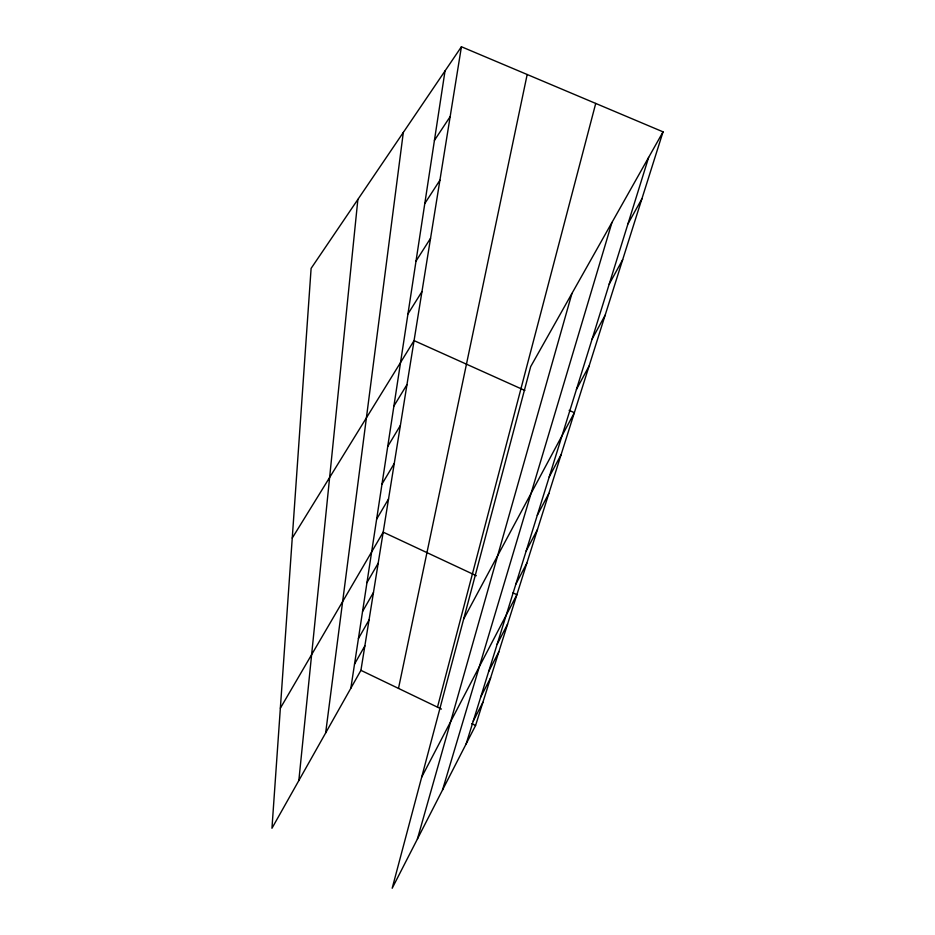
<?xml version="1.0" encoding="UTF-8"?>
<svg xmlns="http://www.w3.org/2000/svg" width="935" height="935" viewBox="0 0 935 935"><rect width="100%" height="100%" fill="white"/><g stroke="black" fill="none" stroke-linecap="round" stroke-linejoin="round"><path stroke-width="1.4" d="M298.838 780.538L357.871 199.424M325.649 732.947L403.324 132.396M350.847 688.218L445.025 70.931M461.423 46.75L311.11 268.38L271.956 828.27L360.922 670.337L461.423 46.75L663.044 131.847L475.576 725.478L392.186 888.25L530.683 366.613L663.044 131.847M398.497 688.405L527.176 74.508M437.486 707.164L595.724 103.434M417.396 839.046L571.916 293.485M442.524 789.993L611.946 222.472M466.144 743.909L648.633 157.419M480.719 697.042L490.618 677.84M473.215 721.154L482.881 702.349M488.689 671.447L498.834 651.835M497.163 644.203L507.576 624.171M421.685 777.149L516.88 594.695L512.964 592.86M515.851 584.153L526.826 563.221M526.183 550.949L537.461 529.549M537.274 515.314L548.857 493.423M549.196 476.967L561.129 454.585M463.667 619.017L574.359 412.697L569.146 410.36M576.451 389.392L589.108 365.971M592.1 339.101L605.167 315.142M609.188 284.158L622.687 259.649M627.958 223.862L641.901 198.816M354.529 664.095L364.86 645.863M358.421 638.558L369.044 619.952M362.558 611.443L373.474 592.463M366.952 582.622L378.172 563.244M280.348 708.204L383.186 532.144L476.336 575.726M376.641 519.147L388.539 498.963M381.983 484.096L394.254 463.479M387.721 446.498L400.379 425.46M393.88 406.094L406.97 384.612M292.246 538.081L414.053 340.609L524.862 390.444M407.94 313.973L421.966 291.58M415.993 261.157L430.544 238.308M424.794 203.538L439.906 180.221M434.424 140.402L450.156 116.641M360.922 670.337L441.425 709.057M471.637 723.585L475.576 725.478"/></g></svg>
